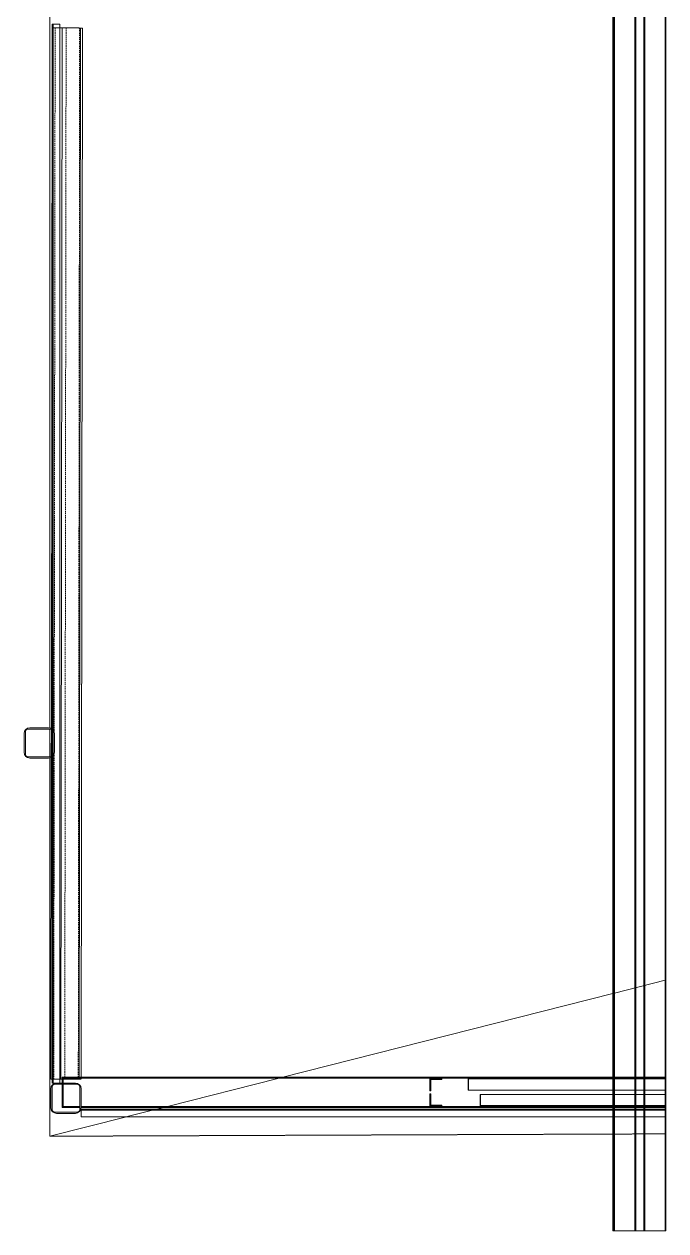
# Model space of a CAD drawing. Header units: centimetres. Extents: x -13617 to -9515, y -261 to 6553.
# Drawn here: x -13131.3 to -12919.4, y 2144 to 2542.3 of the extents above; entities that cross this region are included whole.
import ezdxf

# ---------------------------------------------------------------- set-up
doc = ezdxf.new("R2010")
doc.units = ezdxf.units.CM
for name, pattern in [('_Overhead', [0.47625, 0.3175, -0.15875]), ('_Overhead_2_', [0.47625, 0.3175, -0.15875]), ('Hidden', [0.714375, 0.47625, -0.238125])]:
    doc.linetypes.add(name, pattern=pattern)
for name, color, linetype, lineweight in [('A-FLOR', 7, 'Continuous', 9), ('S-BEAM', 7, 'Continuous', 9), ('S-COLS', 7, 'Continuous', 9)]:
    doc.layers.add(name, color=color, linetype=linetype, lineweight=lineweight)

# ---------------------------------------------------------------- blocks, each defined once
blk = doc.blocks.new('HSS Rectangular-Column - 100 x 100 mm-1472442-Planta patio maniobras')
at = {"layer": 'S-COLS', "color": 253, "true_color": 0xaaaaaa}
for p, q in [((3.65, 4.6), (-3.65, 4.6)), ((-3.1, 5), (-2.2, 5)), ((-3.1, 5), (3.09, 5)), ((-2.06, 5), (-1.88, 5)), ((-5, -3.1), (-5, 3.09)), ((-4.6, 3.65), (-4.6, -3.65)), ((4.6, -3.65), (4.6, 3.65)), ((5, 3.09), (5, -3.1)), ((-3.65, -4.6), (3.65, -4.6)), ((3.09, -5), (-3.1, -5))]:
    blk.add_line(p, q, dxfattribs=at)
for centre, radius, start, end in [((-3.1, 3.09), 1.9, 90, 180), ((-3.65, 3.65), 0.952, 90, 180), ((3.09, 3.09), 1.91, 360, 90), ((3.65, 3.65), 0.953, 360, 90), ((-3.1, -3.1), 1.91, 180, 270), ((-3.65, -3.65), 0.953, 180, 270), ((3.09, -3.1), 1.9, 270, 360), ((3.65, -3.65), 0.952, 270, 0)]:
    blk.add_arc(centre, radius, start, end, dxfattribs=at)
blk = doc.blocks.new('HSS Rectangular-Column - 100 x 100 mm-V3-Planta patio maniobras')
at = {"layer": 'S-COLS', "color": 253, "true_color": 0xaaaaaa}
for p, q in [((3.6475, 4.6), (-3.6475, 4.6)), ((-3.095, 5), (3.095, 5)), ((-5, -3.095), (-5, 3.095)), ((-4.6, 3.6475), (-4.6, -3.6475)), ((4.6, -3.6475), (4.6, 3.6475)), ((5, 3.095), (5, -3.095)), ((-3.6475, -4.6), (3.6475, -4.6)), ((3.095, -5), (-3.095, -5))]:
    blk.add_line(p, q, dxfattribs=at)
for centre, radius, start, end in [((-3.095, 3.095), 1.905, 90, 180), ((-3.6475, 3.6475), 0.9525, 90, 180), ((3.095, 3.095), 1.905, 360, 90), ((3.6475, 3.6475), 0.9525, 360, 90), ((-3.095, -3.095), 1.905, 180, 270), ((-3.6475, -3.6475), 0.9525, 180, 270), ((3.095, -3.095), 1.905, 270, 360), ((3.6475, -3.6475), 0.9525, 270, 0)]:
    blk.add_arc(centre, radius, start, end, dxfattribs=at)
blk = doc.blocks.new('HSS Square - HSS 100mm-1469849-Planta patio maniobras')
at = {"layer": 'S-BEAM', "color": 254, "true_color": 0xcccccc}
for p, q in [((172.79, 5), (-173.46, 5)), ((-173.46, 5), (-173.46, 4.94)), ((-173.46, 5), (-173.46, 4.3)), ((-173.46, 4.94), (-173.46, 4.74)), ((-173.46, 4.74), (-173.46, 4.44)), ((-173.46, 4.44), (-173.46, 4.3)), ((-173.46, 3.92), (-173.46, 4.05)), ((-173.46, 3.92), (-173.46, 4.05)), ((-173.46, 4.03), (-173.46, 3.09)), ((173.09, 5), (172.79, 5)), ((173.31, 5), (173.1, 5)), ((173.46, 4.3), (173.46, 5)), ((173.46, 4.94), (173.46, 5)), ((173.46, 4.3), (173.46, 4.94)), ((173.46, 4.05), (173.46, 3.92)), ((173.46, 4.05), (173.46, 4.02)), ((173.46, 3.09), (173.46, 4.03)), ((173.46, 4.02), (173.46, 3.92)), ((-173.46, 3.9), (-173.46, 3.77)), ((-173.46, 3.77), (-173.46, 3.9)), ((-173.46, 3.77), (-173.46, 3.9)), ((-173.46, 3.76), (-173.46, 3.59)), ((-173.46, 3.59), (-173.46, 3.76)), ((-173.46, 3.59), (-173.46, 3.76)), ((-173.46, 3.57), (-173.46, 3.09)), ((-173.46, 3.09), (-173.46, 3.57)), ((-173.46, 3.09), (-173.46, 3.57)), ((-173.46, 3.09), (-173.46, -0.28)), ((-173.46, -0.28), (-173.46, 3.09)), ((-173.46, -0.28), (-173.46, 3.09)), ((-173.46, 3.09), (-173.46, -0.28)), ((173.46, 3.77), (173.46, 3.9)), ((173.46, 3.9), (173.46, 3.77)), ((173.46, 3.9), (173.46, 3.77)), ((173.46, 3.59), (173.46, 3.76)), ((173.46, 3.76), (173.46, 3.59)), ((173.46, 3.76), (173.46, 3.59)), ((173.46, 3.09), (173.46, 3.57)), ((173.46, 3.57), (173.46, 3.09)), ((173.46, 3.57), (173.46, 3.34)), ((173.46, 3.34), (173.46, 3.09)), ((173.46, 3.09), (173.46, -0.28)), ((173.46, -0.28), (173.46, 3.09)), ((173.46, -0.28), (173.46, 3.09)), ((173.46, 3.09), (173.46, -0.28)), ((-173.46, -0.42), (-173.46, -1.71)), ((-173.46, -1.71), (-173.46, -0.42)), ((-173.46, -1.71), (-173.46, -0.42)), ((-173.46, -0.42), (-173.46, -1.71)), ((-173.46, -1.71), (-173.46, -3.1)), ((-173.46, -3.1), (-173.46, -1.71)), ((-173.46, -3.1), (-173.46, -1.71)), ((-173.46, -1.71), (-173.46, -3.1)), ((-173.46, -3.1), (-173.46, -3.57)), ((-173.46, -3.1), (-173.46, -5)), ((-173.46, -3.57), (-173.46, -3.1)), ((-173.46, -3.57), (-173.46, -3.1)), ((-173.46, -3.59), (-173.46, -3.93)), ((-173.46, -4.05), (-173.46, -3.59)), ((-173.46, -4.05), (-173.46, -3.59)), ((173.46, -0.42), (173.46, -0.99)), ((173.46, -0.99), (173.46, -0.42)), ((173.46, -0.99), (173.46, -0.42)), ((173.46, -0.42), (173.46, -0.99)), ((173.46, -0.99), (173.46, -1.28)), ((173.46, -1.28), (173.46, -0.99)), ((173.46, -1.28), (173.46, -0.99)), ((173.46, -0.99), (173.46, -1.28)), ((173.46, -1.32), (173.46, -1.71)), ((173.46, -1.71), (173.46, -1.32)), ((173.46, -1.71), (173.46, -1.32)), ((173.46, -1.32), (173.46, -1.71)), ((173.46, -1.71), (173.46, -3.1)), ((173.46, -3.1), (173.46, -1.71)), ((173.46, -3.1), (173.46, -1.71)), ((173.46, -1.71), (173.46, -3.1)), ((173.46, -5), (173.46, -3.1)), ((173.46, -3.57), (173.46, -3.1)), ((173.46, -3.1), (173.46, -3.57)), ((173.46, -3.1), (173.46, -3.57)), ((173.46, -3.93), (173.46, -3.59)), ((173.46, -3.59), (173.46, -4.05)), ((173.46, -3.59), (173.46, -4.05)), ((-173.46, -4.05), (-173.46, -5)), ((-173.46, -5), (57.75, -5)), ((58, -5), (67.02, -5)), ((67.27, -5), (173.46, -5)), ((173.46, -5), (173.46, -4.05))]:
    blk.add_line(p, q, dxfattribs=at)
at = {"layer": 'S-BEAM', "color": 254, "linetype": 'Hidden', "true_color": 0xcccccc}
for p, q in [((172.79, 4.05), (-173.46, 4.05)), ((173.09, 4.05), (172.79, 4.05)), ((173.28, 4.05), (173.1, 4.05)), ((173.46, 4.05), (173.32, 4.05)), ((59.19, -4.05), (-173.46, -4.05)), ((173.46, -4.05), (65.85, -4.05))]:
    blk.add_line(p, q, dxfattribs=at)
blk = doc.blocks.new('M_L Equal Angles - 25 x 25 mm-1471655-Planta patio maniobras')
at = {"layer": 'S-BEAM', "color": 254, "true_color": 0xcccccc}
for p, q in [((-174.74, 1.36), (-174.74, 1.2)), ((-174.74, 1.2), (-174.74, 1.36)), ((-174.74, 1.36), (-173.46, 1.36)), ((-174.74, 1.36), (-173.46, 1.36)), ((-174.74, 1.2), (-174.74, 1.06)), ((-174.74, 1.06), (-174.74, 1.04)), ((-174.74, 1.04), (-173.46, 1.04)), ((-174.74, 0.41), (-174.74, 1.04)), ((-174.74, 0.86), (-174.74, -0.09)), ((-174.74, -0.09), (-174.74, 0.41)), ((-173.46, 1.36), (-67, 1.36)), ((-173.46, 1.36), (-67, 1.36)), ((-173.46, 1.04), (-66.68, 1.04)), ((-66.81, 1.36), (-58.2, 1.36)), ((-66.81, 1.36), (-58.2, 1.36)), ((-58.32, 1.04), (65.31, 1.04)), ((-58, 1.36), (173.46, 1.36)), ((-58, 1.36), (173.46, 1.36)), ((65.37, 1.04), (173.46, 1.04)), ((173.46, 1.36), (174.72, 1.36)), ((173.46, 1.36), (174.72, 1.36)), ((173.46, 1.04), (174.72, 1.04)), ((174.72, 1.36), (174.72, 1.2)), ((174.72, 1.2), (174.72, 1.36)), ((174.72, 1.04), (174.72, 1.2)), ((174.72, 1.04), (174.72, 0.72)), ((174.72, -0.98), (174.72, 0.86)), ((174.72, 0.72), (174.72, 0.41)), ((174.72, 0.41), (174.72, -0.98)), ((-174.74, -0.09), (-174.74, -0.98)), ((-174.74, -0.98), (-174.74, -0.09)), ((-174.74, -0.98), (-174.74, -1.14)), ((-174.74, -1.14), (-173.46, -1.14)), ((-173.46, -1.14), (-174.74, -1.14)), ((-173.46, -1.14), (173.46, -1.14)), ((173.46, -1.14), (-173.46, -1.14)), ((173.46, -1.14), (174.72, -1.14)), ((174.72, -1.14), (173.46, -1.14)), ((174.72, -1.14), (174.72, -0.98))]:
    blk.add_line(p, q, dxfattribs=at)
at = {"layer": 'S-BEAM', "color": 254, "linetype": 'Hidden', "true_color": 0xcccccc}
for p, q in [((-174.74, 1.04), (-173.46, 1.04)), ((-173.46, 1.04), (-66.68, 1.04)), ((-58.32, 1.04), (65.31, 1.04)), ((65.37, 1.04), (173.46, 1.04)), ((173.46, 1.04), (174.72, 1.04))]:
    blk.add_line(p, q, dxfattribs=at)
blk = doc.blocks.new('M_L Equal Angles - 25 x 25 mm-V6-Planta patio maniobras')
at = {"layer": 'S-BEAM', "color": 254, "true_color": 0xcccccc}
for p, q in [((-174.74, 1.36), (-174.74, 1.2)), ((-174.74, 1.2), (-174.74, 1.36)), ((-174.74, 1.36), (-173.46, 1.36)), ((-174.74, 1.36), (-173.46, 1.36)), ((-174.74, 1.2), (-174.74, 1.04)), ((-174.74, 1.04), (-173.46, 1.04)), ((-174.74, 0.41), (-174.74, 1.04)), ((-174.74, 0.86), (-174.74, -0.09)), ((-174.74, -0.09), (-174.74, 0.41)), ((-173.46, 1.36), (-67, 1.36)), ((-173.46, 1.36), (-67, 1.36)), ((-173.46, 1.04), (-66.68, 1.04)), ((-66.81, 1.36), (-58.2, 1.36)), ((-66.81, 1.36), (-58.2, 1.36)), ((-58.32, 1.04), (65.31, 1.04)), ((-58, 1.36), (173.46, 1.36)), ((-58, 1.36), (173.46, 1.36)), ((65.37, 1.04), (173.46, 1.04)), ((173.46, 1.36), (174.72, 1.36)), ((173.46, 1.36), (174.72, 1.36)), ((173.46, 1.04), (174.72, 1.04)), ((174.72, 1.36), (174.72, 1.2)), ((174.72, 1.2), (174.72, 1.36)), ((174.72, 1.04), (174.72, 1.2)), ((174.72, 1.04), (174.72, 0.41)), ((174.72, -0.98), (174.72, 0.86)), ((174.72, 0.41), (174.72, -0.98)), ((-174.74, -0.09), (-174.74, -0.98)), ((-174.74, -0.98), (-174.74, -0.09)), ((-174.74, -0.98), (-174.74, -1.14)), ((-174.74, -1.14), (-173.46, -1.14)), ((-173.46, -1.14), (-174.74, -1.14)), ((-173.46, -1.14), (173.46, -1.14)), ((173.46, -1.14), (-173.46, -1.14)), ((173.46, -1.14), (174.72, -1.14)), ((174.72, -1.14), (173.46, -1.14)), ((174.72, -1.14), (174.72, -0.98))]:
    blk.add_line(p, q, dxfattribs=at)
at = {"layer": 'S-BEAM', "color": 254, "linetype": 'Hidden', "true_color": 0xcccccc}
for p, q in [((-174.74, 1.04), (-173.46, 1.04)), ((-173.46, 1.04), (-66.68, 1.04)), ((-58.32, 1.04), (65.31, 1.04)), ((65.37, 1.04), (173.46, 1.04)), ((173.46, 1.04), (174.72, 1.04))]:
    blk.add_line(p, q, dxfattribs=at)
blk = doc.blocks.new('C Shapes - C8x16-1859422-Planta patio maniobras')
at = {"layer": 'S-BEAM', "color": 254, "true_color": 0xcccccc}
for p, q in [((-173.46, 1.71), (-173.46, -4.29)), ((-173.46, 0.42), (-173.46, 1.71)), ((-173.46, 1.71), (173.46, 1.71)), ((173.46, 1.71), (-173.46, 1.71)), ((-173.46, 0.28), (-173.46, 0.42)), ((-173.46, 0.38), (-173.46, 0.42)), ((-173.46, -0.1), (-173.46, 0.38)), ((-173.46, -0.36), (-173.46, 0.28)), ((-173.46, -4.03), (-173.46, 0.28)), ((173.46, 1.71), (173.46, 0.42)), ((173.46, -4.29), (173.46, 1.71)), ((173.46, 0.42), (173.46, -0.65)), ((173.46, 0.42), (173.46, -0.65)), ((173.46, 0.28), (173.46, -4.03)), ((-173.46, -0.65), (-173.46, -0.1)), ((-173.46, -0.65), (-173.46, -0.36)), ((-173.46, -3.76), (-173.46, -0.65)), ((-173.46, -0.65), (-173.46, -3.76)), ((-173.46, -3.76), (-173.46, -3.9)), ((-173.46, -3.76), (-173.46, -4.29)), ((-173.46, -3.9), (-173.46, -4.22)), ((173.46, -3.76), (173.46, -0.65)), ((173.46, -0.65), (173.46, -3.76)), ((173.46, -4.29), (173.46, -3.76)), ((173.46, -4.29), (173.46, -3.76)), ((-173.46, -4.22), (-173.46, -4.29)), ((173.46, -4.29), (-173.46, -4.29)), ((173.46, -4.29), (-173.46, -4.29)), ((173.46, -4.29), (-173.46, -4.29))]:
    blk.add_line(p, q, dxfattribs=at)
at = {"layer": 'S-BEAM', "color": 254, "linetype": 'Hidden', "true_color": 0xcccccc}
blk.add_line((-173.46, 0.42), (173.46, 0.42), dxfattribs=at)
blk = doc.blocks.new('M_L Equal Angles - 25 x 25 mm-1473167-Planta patio maniobras')
at = {"layer": 'S-BEAM', "color": 254, "true_color": 0xcccccc}
for p, q in [((-158.93, 1.36), (-158.93, 1.2)), ((-158.93, 1.2), (-158.93, 1.36)), ((-158.93, 1.36), (16.68, 1.36)), ((-158.93, 1.36), (16.68, 1.36)), ((-158.93, 1.2), (-158.93, 1.04)), ((-158.93, 1.04), (16.68, 1.04)), ((-158.93, 1.04), (-158.93, -0.98)), ((-158.93, 0.41), (-158.93, 1.04)), ((-158.93, -0.98), (-158.93, 0.41)), ((16.68, 1.36), (17.02, 1.36)), ((16.68, 1.36), (17.02, 1.36)), ((16.68, 1.04), (17.02, 1.04)), ((17.02, 1.36), (17.25, 1.36)), ((17.02, 1.36), (17.25, 1.36)), ((17.02, 1.04), (17.25, 1.04)), ((17.25, 1.36), (33.92, 1.36)), ((17.25, 1.36), (33.92, 1.36)), ((17.25, 1.04), (33.92, 1.04)), ((33.92, 1.36), (34.05, 1.36)), ((33.92, 1.36), (34.05, 1.36)), ((33.92, 1.04), (34.05, 1.04)), ((-158.93, -0.98), (-158.93, -1.14)), ((-158.93, -1.14), (16.68, -1.14)), ((16.68, -1.14), (-158.93, -1.14)), ((16.68, -1.14), (17.02, -1.14)), ((17.02, -1.14), (16.68, -1.14)), ((17.02, -1.14), (17.25, -1.14)), ((17.25, -1.14), (17.02, -1.14)), ((17.25, -1.14), (33.92, -1.14)), ((33.92, -1.14), (17.25, -1.14)), ((33.92, -1.14), (34.05, -1.14)), ((34.05, -1.14), (33.92, -1.14))]:
    blk.add_line(p, q, dxfattribs=at)
at = {"layer": 'S-BEAM', "color": 254, "linetype": 'Hidden', "true_color": 0xcccccc}
for p, q in [((-158.93, 1.04), (16.68, 1.04)), ((16.68, 1.04), (17.02, 1.04)), ((17.02, 1.04), (17.25, 1.04)), ((17.25, 1.04), (33.92, 1.04)), ((33.92, 1.04), (34.05, 1.04))]:
    blk.add_line(p, q, dxfattribs=at)
blk = doc.blocks.new('M_L Equal Angles - 25 x 25 mm-V11-Planta patio maniobras')
at = {"layer": 'S-BEAM', "color": 254, "true_color": 0xcccccc}
for p, q in [((-158.93, 1.36), (-158.93, 1.2)), ((-158.93, 1.2), (-158.93, 1.36)), ((-158.93, 1.36), (16.68, 1.36)), ((-158.93, 1.36), (16.68, 1.36)), ((-158.93, 1.2), (-158.93, 1.04)), ((-158.93, 1.04), (16.68, 1.04)), ((-158.93, 1.04), (-158.93, -0.98)), ((-158.93, 0.41), (-158.93, 1.04)), ((-158.93, -0.98), (-158.93, 0.41)), ((16.68, 1.36), (17.02, 1.36)), ((16.68, 1.36), (17.02, 1.36)), ((16.68, 1.04), (17.02, 1.04)), ((17.02, 1.36), (17.25, 1.36)), ((17.02, 1.36), (17.25, 1.36)), ((17.02, 1.04), (17.25, 1.04)), ((17.25, 1.36), (33.92, 1.36)), ((17.25, 1.36), (33.92, 1.36)), ((17.25, 1.04), (33.92, 1.04)), ((33.92, 1.36), (34.05, 1.36)), ((33.92, 1.36), (34.05, 1.36)), ((33.92, 1.04), (34.05, 1.04)), ((-158.93, -0.98), (-158.93, -1.14)), ((-158.93, -1.14), (16.68, -1.14)), ((16.68, -1.14), (-158.93, -1.14)), ((16.68, -1.14), (17.02, -1.14)), ((17.02, -1.14), (16.68, -1.14)), ((17.02, -1.14), (17.25, -1.14)), ((17.25, -1.14), (17.02, -1.14)), ((17.25, -1.14), (33.92, -1.14)), ((33.92, -1.14), (17.25, -1.14)), ((33.92, -1.14), (34.05, -1.14)), ((34.05, -1.14), (33.92, -1.14))]:
    blk.add_line(p, q, dxfattribs=at)
at = {"layer": 'S-BEAM', "color": 254, "linetype": 'Hidden', "true_color": 0xcccccc}
for p, q in [((-158.93, 1.04), (16.68, 1.04)), ((16.68, 1.04), (17.02, 1.04)), ((17.02, 1.04), (17.25, 1.04)), ((17.25, 1.04), (33.92, 1.04)), ((33.92, 1.04), (34.05, 1.04))]:
    blk.add_line(p, q, dxfattribs=at)
blk = doc.blocks.new('RVR_CERCHA_C01 - RVR_CERCHA_C01-1649010-Planta patio maniobras')
at = {"layer": 'S-BEAM', "color": 254, "true_color": 0xcccccc}
for p, q in [((402.22, 5), (402.35, 5)), ((402.22, 5), (402.35, 5)), ((402.22, 5), (402.35, 5)), ((402.35, 5), (402.22, 5)), ((402.22, 4.7), (402.35, 4.7)), ((402.35, 4.7), (402.22, 4.7)), ((402.22, 4.7), (402.35, 4.7)), ((402.22, 4.7), (402.35, 4.7)), ((402.35, 4.7), (402.22, 4.7)), ((402.35, 4.7), (402.22, 4.7)), ((402.35, 4.4), (402.22, 4.4)), ((402.35, 4.4), (402.22, 4.4)), ((402.35, 5), (419.02, 5)), ((402.35, 5), (419.02, 5)), ((402.35, 5), (419.02, 5)), ((419.02, 5), (402.35, 5)), ((402.35, 4.7), (419.02, 4.7)), ((419.02, 4.7), (402.35, 4.7)), ((402.35, 4.7), (419.02, 4.7)), ((402.35, 4.7), (419.02, 4.7)), ((419.02, 4.7), (402.35, 4.7)), ((419.02, 4.7), (402.35, 4.7)), ((419.02, 4.4), (402.35, 4.4)), ((419.02, 4.4), (402.35, 4.4)), ((419.02, 5), (419.25, 5)), ((419.02, 5), (419.25, 5)), ((419.02, 5), (419.25, 5)), ((419.25, 5), (419.02, 5)), ((419.02, 4.7), (419.25, 4.7)), ((419.25, 4.7), (419.02, 4.7)), ((419.02, 4.7), (419.25, 4.7)), ((419.02, 4.7), (419.25, 4.7)), ((419.25, 4.7), (419.02, 4.7)), ((419.25, 4.7), (419.02, 4.7)), ((419.25, 4.4), (419.02, 4.4)), ((419.25, 4.4), (419.02, 4.4)), ((419.25, 5), (419.59, 5)), ((419.25, 5), (419.59, 5)), ((419.25, 5), (419.59, 5)), ((419.59, 5), (419.25, 5)), ((419.25, 4.7), (419.59, 4.7)), ((419.59, 4.7), (419.25, 4.7)), ((419.25, 4.7), (419.59, 4.7)), ((419.25, 4.7), (419.59, 4.7)), ((419.59, 4.7), (419.25, 4.7)), ((419.59, 4.7), (419.25, 4.7)), ((419.59, 4.4), (419.25, 4.4)), ((419.59, 4.4), (419.25, 4.4)), ((419.59, 5), (595.2, 5)), ((419.59, 5), (595.2, 5)), ((419.59, 5), (595.2, 5)), ((595.2, 5), (419.59, 5)), ((419.59, 4.7), (463.42, 4.7)), ((462.11, 4.7), (419.59, 4.7)), ((419.59, 4.7), (595.22, 4.7)), ((419.59, 4.7), (453.95, 4.7)), ((463.42, 4.7), (419.59, 4.7)), ((463.42, 4.7), (419.59, 4.7)), ((463.32, 4.4), (419.59, 4.4)), ((462.11, 4.4), (419.59, 4.4)), ((453.95, 4.7), (463.42, 4.7)), ((463.42, 4.7), (462.11, 4.7)), ((462.11, 4.7), (462.11, 4.4)), ((462.11, 4.4), (463.32, 4.4)), ((463.32, 4.4), (463.32, 0.7)), ((463.42, 0.7), (463.42, 4.7)), ((463.42, 4.7), (595.22, 4.7)), ((595.22, 4.7), (463.42, 4.7)), ((595.22, 4.7), (463.42, 4.7)), ((476.06, 4.5), (478.06, 4.5)), ((476.06, 4.2), (476.06, 4.5)), ((476.06, 4.5), (476.06, 4.2)), ((478.06, 4.5), (476.06, 4.5)), ((478.06, 4.2), (476.06, 4.2)), ((476.06, 4.2), (478.06, 4.2)), ((478.06, 4.5), (478.06, 4.2)), ((480.06, 4.5), (478.06, 4.5)), ((478.06, 4.5), (480.06, 4.5)), ((478.06, 4.2), (479.76, 4.2)), ((479.76, 4.2), (478.06, 4.2)), ((479.76, 4.2), (479.76, 0.5)), ((479.76, 0.5), (479.76, 4.2)), ((480.06, 0.5), (480.06, 4.5)), ((480.06, 4.5), (480.06, 0.5)), ((595.6, 5), (596.47, 5)), ((595.6, 5), (601.51, 5)), ((595.6, 5), (596.47, 5)), ((596.47, 5), (595.6, 5)), ((595.6, 4.7), (601.47, 4.7)), ((595.6, 4.7), (596.47, 4.7)), ((596.47, 4.7), (595.6, 4.7)), ((596.47, 4.7), (595.6, 4.7)), ((596.47, 5), (600.8, 5)), ((596.47, 5), (601.47, 5)), ((601.47, 5), (596.47, 5)), ((596.47, 4.7), (596.47, 5)), ((596.47, 5), (601.47, 5)), ((601.47, 5), (596.47, 5)), ((596.47, 5), (596.47, 4.7)), ((596.47, 4.7), (600.8, 4.7)), ((601.46, 4.7), (596.47, 4.7)), ((601.46, 4.7), (596.47, 4.7)), ((601.17, 4.7), (596.47, 4.7)), ((596.47, 4.7), (601.17, 4.7)), ((600.8, 4.72), (600.8, 5)), ((600.8, 5), (601.47, 5)), ((601.46, 4.7), (600.8, 4.7)), ((601.17, 4.7), (601.17, -2.66)), ((601.17, -2.66), (601.17, 4.69)), ((601.47, 5), (601.47, -2.66)), ((601.47, 5), (601.47, 4.7)), ((601.47, 5), (601.47, -2.66)), ((601.47, -2.66), (601.47, 5)), ((601.47, -2.66), (601.47, 4.7)), ((601.47, 4.7), (601.47, -2.66)), ((601.51, 5), (601.51, -2.66)), ((402.35, 0.7), (402.22, 0.7)), ((402.35, 0.7), (402.22, 0.7)), ((419.02, 0.7), (402.35, 0.7)), ((419.02, 0.7), (402.35, 0.7)), ((419.25, 0.7), (419.02, 0.7)), ((419.25, 0.7), (419.02, 0.7)), ((419.59, 0.7), (419.25, 0.7)), ((419.59, 0.7), (419.25, 0.7)), ((463.32, 0.7), (419.59, 0.7)), ((463.32, 0.7), (419.59, 0.7)), ((463.32, 0.7), (463.42, 0.7)), ((479.76, 0.5), (480.06, 0.5)), ((480.06, 0.5), (479.76, 0.5)), ((402.35, -0.7), (402.22, -0.7)), ((402.35, -0.7), (402.22, -0.7)), ((419.02, -0.7), (402.35, -0.7)), ((419.02, -0.7), (402.35, -0.7)), ((419.25, -0.7), (419.02, -0.7)), ((419.25, -0.7), (419.02, -0.7)), ((419.59, -0.7), (419.25, -0.7)), ((419.59, -0.7), (419.25, -0.7)), ((467.36, -0.7), (419.59, -0.7)), ((467.24, -0.7), (419.59, -0.7)), ((467.24, -4.4), (467.24, -0.7)), ((467.24, -0.7), (467.36, -0.7)), ((467.36, -0.7), (467.36, -4.7)), ((480.06, -0.5), (479.76, -0.5)), ((479.76, -0.5), (479.76, -4.2)), ((479.76, -0.5), (480.06, -0.5)), ((479.76, -4.2), (479.76, -0.5)), ((480.06, -4.5), (480.06, -0.5)), ((480.06, -0.5), (480.06, -4.5)), ((601.17, -4.34), (601.17, -3.06)), ((601.17, -3.06), (601.17, -4.34)), ((601.47, -4.34), (601.47, -3.06)), ((601.47, -3.06), (601.47, -4.34)), ((601.47, -3.06), (601.47, -4.34)), ((601.47, -3.06), (601.47, -4.34)), ((601.47, -4.34), (601.47, -3.06)), ((601.51, -3.06), (601.51, -4.34)), ((402.35, -4.4), (402.22, -4.4)), ((402.35, -4.4), (402.22, -4.4)), ((402.22, -4.7), (402.35, -4.7)), ((402.35, -4.7), (402.22, -4.7)), ((402.22, -4.7), (402.35, -4.7)), ((402.22, -4.7), (402.35, -4.7)), ((402.35, -4.7), (402.22, -4.7)), ((402.35, -4.7), (402.22, -4.7)), ((402.35, -5), (402.22, -5)), ((402.22, -5), (402.35, -5)), ((402.35, -5), (402.22, -5)), ((402.35, -5), (402.22, -5)), ((419.02, -4.4), (402.35, -4.4)), ((419.02, -4.4), (402.35, -4.4)), ((402.35, -4.7), (419.02, -4.7)), ((419.02, -4.7), (402.35, -4.7)), ((402.35, -4.7), (419.02, -4.7)), ((402.35, -4.7), (419.02, -4.7)), ((419.02, -4.7), (402.35, -4.7)), ((419.02, -4.7), (402.35, -4.7)), ((419.02, -5), (402.35, -5)), ((402.35, -5), (419.02, -5)), ((419.02, -5), (402.35, -5)), ((419.02, -5), (402.35, -5)), ((419.25, -4.4), (419.02, -4.4)), ((419.25, -4.4), (419.02, -4.4)), ((419.02, -4.7), (419.25, -4.7)), ((419.25, -4.7), (419.02, -4.7)), ((419.02, -4.7), (419.25, -4.7)), ((419.02, -4.7), (419.25, -4.7)), ((419.25, -4.7), (419.02, -4.7)), ((419.25, -4.7), (419.02, -4.7)), ((419.25, -5), (419.02, -5)), ((419.02, -5), (419.25, -5)), ((419.25, -5), (419.02, -5)), ((419.25, -5), (419.02, -5)), ((419.59, -4.4), (419.25, -4.4)), ((419.59, -4.4), (419.25, -4.4)), ((419.25, -4.7), (419.59, -4.7)), ((419.59, -4.7), (419.25, -4.7)), ((419.25, -4.7), (419.59, -4.7)), ((419.25, -4.7), (419.59, -4.7)), ((419.59, -4.7), (419.25, -4.7)), ((419.59, -4.7), (419.25, -4.7)), ((419.59, -5), (419.25, -5)), ((419.25, -5), (419.59, -5)), ((419.59, -5), (419.25, -5)), ((419.59, -5), (419.25, -5)), ((467.24, -4.4), (419.59, -4.4)), ((465.71, -4.4), (419.59, -4.4)), ((419.59, -4.7), (467.36, -4.7)), ((458.52, -4.7), (419.59, -4.7)), ((419.59, -4.7), (595.9, -4.7)), ((419.59, -4.7), (595.9, -4.7)), ((467.36, -4.7), (419.59, -4.7)), ((467.36, -4.7), (419.59, -4.7)), ((595.9, -5), (419.59, -5)), ((419.59, -5), (595.9, -5)), ((595.9, -5), (419.59, -5)), ((595.9, -5), (419.59, -5)), ((465.71, -4.7), (458.52, -4.7)), ((465.71, -4.7), (465.71, -4.4)), ((465.71, -4.4), (467.24, -4.4)), ((467.19, -4.7), (465.71, -4.7)), ((467.36, -4.7), (467.19, -4.7)), ((595.9, -4.7), (467.36, -4.7)), ((595.9, -4.7), (467.36, -4.7)), ((476.06, -4.5), (476.06, -4.2)), ((476.06, -4.2), (478.06, -4.2)), ((476.06, -4.2), (476.06, -4.5)), ((478.06, -4.2), (476.06, -4.2)), ((478.06, -4.5), (476.06, -4.5)), ((476.06, -4.5), (478.06, -4.5)), ((478.06, -4.2), (478.06, -4.5)), ((479.76, -4.2), (478.06, -4.2)), ((478.06, -4.2), (479.76, -4.2)), ((478.06, -4.5), (480.06, -4.5)), ((480.06, -4.5), (478.06, -4.5)), ((596.16, -4.7), (596.29, -4.7)), ((596.16, -4.7), (596.29, -4.7)), ((596.29, -4.7), (596.16, -4.7)), ((596.29, -4.7), (596.16, -4.7)), ((596.29, -5), (596.16, -5)), ((596.16, -5), (596.29, -5)), ((596.29, -5), (596.16, -5)), ((596.29, -5), (596.16, -5)), ((596.29, -4.7), (596.43, -4.7)), ((596.29, -4.7), (596.43, -4.7)), ((596.43, -4.7), (596.29, -4.7)), ((596.43, -4.7), (596.29, -4.7)), ((596.43, -5), (596.29, -5)), ((596.29, -5), (596.43, -5)), ((596.43, -5), (596.29, -5)), ((596.43, -5), (596.29, -5)), ((596.43, -4.7), (599.83, -4.7)), ((599.83, -5), (596.43, -5)), ((596.47, -4.7), (599.83, -4.7)), ((599.83, -4.7), (596.47, -4.7)), ((599.83, -4.7), (596.47, -4.7)), ((596.47, -5), (596.47, -4.7)), ((596.47, -4.7), (599.83, -4.7)), ((599.83, -4.7), (596.47, -4.7)), ((596.47, -4.7), (596.47, -5)), ((596.47, -5), (599.83, -5)), ((599.83, -5), (596.47, -5)), ((599.83, -5), (596.47, -5)), ((599.83, -5), (596.47, -5)), ((596.47, -5), (599.83, -5)), ((599.83, -4.7), (600.09, -4.7)), ((599.83, -4.7), (600.09, -4.7)), ((600.09, -4.7), (599.83, -4.7)), ((600.09, -4.7), (599.83, -4.7)), ((599.83, -4.7), (600.09, -4.7)), ((600.09, -4.7), (599.83, -4.7)), ((600.09, -5), (599.83, -5)), ((599.83, -5), (600.09, -5)), ((600.09, -5), (599.83, -5)), ((600.09, -5), (599.83, -5)), ((600.09, -5), (599.83, -5)), ((599.83, -5), (600.09, -5)), ((600.09, -4.7), (600.3, -4.7)), ((600.09, -4.7), (600.3, -4.7)), ((600.3, -4.7), (600.09, -4.7)), ((600.3, -4.7), (600.09, -4.7)), ((600.09, -4.7), (600.3, -4.7)), ((600.3, -4.7), (600.09, -4.7)), ((600.3, -5), (600.09, -5)), ((600.09, -5), (600.3, -5)), ((600.3, -5), (600.09, -5)), ((600.3, -5), (600.09, -5)), ((600.3, -5), (600.09, -5)), ((600.09, -5), (600.3, -5)), ((600.3, -4.7), (600.47, -4.7)), ((600.3, -4.7), (600.47, -4.7)), ((600.47, -4.7), (600.3, -4.7)), ((600.47, -4.7), (600.3, -4.7)), ((600.3, -4.7), (600.47, -4.7)), ((600.47, -4.7), (600.3, -4.7)), ((600.47, -5), (600.3, -5)), ((600.3, -5), (600.47, -5)), ((600.47, -5), (600.3, -5)), ((600.47, -5), (600.3, -5)), ((600.47, -5), (600.3, -5)), ((600.3, -5), (600.47, -5)), ((600.61, -4.7), (600.8, -4.7)), ((600.61, -4.7), (601.47, -4.7)), ((601.47, -4.7), (600.61, -4.7)), ((601.47, -4.7), (600.61, -4.7)), ((600.61, -4.7), (601.17, -4.7)), ((601.17, -4.7), (600.61, -4.7)), ((601.51, -5), (600.61, -5)), ((600.61, -5), (600.8, -5)), ((601.47, -5), (600.61, -5)), ((601.47, -5), (600.61, -5)), ((601.47, -5), (600.61, -5)), ((600.61, -5), (601.47, -5)), ((600.8, -4.7), (601.47, -4.7)), ((600.8, -5), (600.8, -4.72)), ((601.47, -5), (600.8, -5)), ((601.17, -4.69), (601.17, -4.34)), ((601.17, -4.34), (601.17, -4.7)), ((601.47, -4.7), (601.47, -4.34)), ((601.47, -4.34), (601.47, -5)), ((601.47, -4.34), (601.47, -4.7)), ((601.47, -4.34), (601.47, -5)), ((601.47, -5), (601.47, -4.34)), ((601.47, -4.7), (601.47, -5)), ((601.51, -4.34), (601.51, -5))]:
    blk.add_line(p, q, dxfattribs=at)
blk = doc.blocks.new('Costanera Perfil Z - Parametrizado - Costanera Perfil Z - Parametrizado-1749004-Planta patio maniobras')
at = {"layer": 'S-BEAM', "color": 254, "true_color": 0xcccccc}
for p, q in [((-8.9, -1312.83), (-8.9, 323.77)), ((-8.63, 323.77), (-8.63, -1312.83)), ((-8.57, 323.77), (-8.57, -1312.83)), ((-8.34, 323.77), (-8.34, -1312.83)), ((-1.6, 323.77), (-1.6, -1312.83)), ((-1.35, 323.77), (-1.35, -1312.83)), ((1.35, 323.77), (1.35, -1312.83)), ((1.6, 323.77), (1.6, -1312.83)), ((8.34, 323.77), (8.34, -1312.83)), ((8.57, 323.77), (8.57, -1312.83)), ((-8.9, -1312.83), (-8.63, -1312.83)), ((-1.35, -1312.83), (-8.9, -1312.83)), ((-8.57, -1312.83), (-8.34, -1312.83)), ((-8.34, -1312.83), (-8.57, -1312.83)), ((-8.57, -1312.83), (-1.6, -1312.83)), ((-1.6, -1312.83), (1.35, -1312.83)), ((1.6, -1312.83), (-1.35, -1312.83)), ((1.35, -1312.83), (8.34, -1312.83)), ((8.34, -1312.83), (1.6, -1312.83)), ((8.34, -1312.83), (8.57, -1312.83)), ((8.63, -1312.83), (8.34, -1312.83)), ((8.34, -1312.83), (8.57, -1312.83)), ((8.57, -1312.83), (8.34, -1312.83))]:
    blk.add_line(p, q, dxfattribs=at)
blk = doc.blocks.new('PQ_RVR_EST-01_ZZ_ZZ_MO_T_A_rvt-1-Planta patio maniobras')
at = {"layer": 'A-FLOR', "color": 254, "linetype": '_Overhead', "true_color": 0xd4d4d4}
for p, q in [((-13122.84, 2309.95), (-13122.84, 3755.75)), ((-13122.84, 3755.75), (-13122.84, 2309.95)), ((-13122.84, 2300.45), (-13122.84, 2309.67)), ((-13122.84, 2309.67), (-13122.84, 2300.45)), ((-13122.84, 2175.26), (-13122.84, 2300.17)), ((-13122.84, 2300.17), (-13122.84, 2175.26)), ((-12936.9, 2175.98), (-13122.84, 2175.26)), ((-13122.84, 2175.26), (-12936.9, 2175.98)), ((-12936.56, 2175.98), (-12936.9, 2175.98)), ((-12936.9, 2175.98), (-12936.56, 2175.98)), ((-12936.33, 2175.98), (-12936.56, 2175.98)), ((-12936.56, 2175.98), (-12936.33, 2175.98)), ((-12919.66, 2176.04), (-12936.33, 2175.98)), ((-12936.33, 2175.98), (-12919.66, 2176.04)), ((-12919.53, 2176.04), (-12919.66, 2176.04)), ((-12919.66, 2176.04), (-12919.53, 2176.04))]:
    blk.add_line(p, q, dxfattribs=at)
at = {"layer": 'S-BEAM', "color": 254, "linetype": '_Overhead', "lineweight": 9, "true_color": 0xd4d4d4}
for name, p in [('Costanera Perfil Z - Parametrizado - Costanera Perfil Z - Parametrizado-1749004-Planta patio maniobras', (-12928, 3456.86)), ('M_L Equal Angles - 25 x 25 mm-1473167-Planta patio maniobras', (-12953.58, 2182.82)), ('M_L Equal Angles - 25 x 25 mm-V11-Planta patio maniobras', (-12953.58, 2182.82))]:
    blk.add_blockref(name, p, dxfattribs=at)
for name, p, rotation in [('HSS Square - HSS 100mm-1469849-Planta patio maniobras', (-13117.28, 2367.56), 269.9271010405409), ('M_L Equal Angles - 25 x 25 mm-1471655-Planta patio maniobras', (-13120.69, 2367.56), 90.00000000000006), ('M_L Equal Angles - 25 x 25 mm-V6-Planta patio maniobras', (-13120.69, 2367.56), 90.00000000000006), ('RVR_CERCHA_C01 - RVR_CERCHA_C01-1649010-Planta patio maniobras', (-12517.31, 2189.76), 180)]:
    blk.add_blockref(name, p, dxfattribs=dict(at, rotation=rotation))
at = {"layer": 'S-BEAM', "color": 254, "linetype": '_Overhead', "lineweight": 9, "true_color": 0xd4d4d4, "extrusion": (0, 0, -1), "rotation": 270.0728989594591}
blk.add_blockref('C Shapes - C8x16-1859422-Planta patio maniobras', (13117.28, 2367.56), dxfattribs=at)
at = {"layer": 'S-COLS', "color": 254, "linetype": '_Overhead', "lineweight": 9, "true_color": 0xd4d4d4}
for name, p in [('HSS Rectangular-Column - 100 x 100 mm-V3-Planta patio maniobras', (-13126.34, 2305.06)), ('HSS Rectangular-Column - 100 x 100 mm-1472442-Planta patio maniobras', (-13117.51, 2187.82))]:
    blk.add_blockref(name, p, dxfattribs=at)
blk = doc.blocks.new('PQ_RVR_ARQ-01_ZZ_ZZ_MO_T_A_rvt-1-Planta patio maniobras')
at = {"layer": 'A-FLOR', "color": 254, "linetype": '_Overhead_2_', "true_color": 0xd4d4d4}
for p, q in [((-13122.84, 2309.95), (-13122.84, 2771.58)), ((-13122.84, 2771.58), (-13122.84, 2309.95)), ((-13122.84, 2300.45), (-13122.84, 2309.67)), ((-13122.84, 2309.67), (-13122.84, 2300.45)), ((-13122.84, 2175.26), (-13122.84, 2300.17)), ((-13122.84, 2300.17), (-13122.84, 2175.26)), ((-12936.9, 2175.98), (-13122.84, 2175.26)), ((-13122.84, 2175.26), (-12936.9, 2175.98)), ((-12936.56, 2175.98), (-12936.9, 2175.98)), ((-12936.9, 2175.98), (-12936.56, 2175.98)), ((-12936.33, 2175.98), (-12936.56, 2175.98)), ((-12936.56, 2175.98), (-12936.33, 2175.98)), ((-12919.66, 2176.04), (-12936.33, 2175.98)), ((-12936.33, 2175.98), (-12919.66, 2176.04)), ((-12919.53, 2176.04), (-12919.66, 2176.04)), ((-12919.66, 2176.04), (-12919.53, 2176.04))]:
    blk.add_line(p, q, dxfattribs=at)
at = {"layer": 'A-FLOR', "color": 253, "lineweight": 18, "true_color": 0xaaaaaa}
for p, q in [((-12919.66, 2226.74), (-12936.33, 2222.52)), ((-12936.33, 2222.52), (-12919.66, 2226.74)), ((-12919.43, 2226.8), (-12919.66, 2226.74)), ((-12919.66, 2226.74), (-12919.43, 2226.8)), ((-12936.9, 2222.37), (-13045.88, 2194.76)), ((-13045.88, 2194.76), (-12936.9, 2222.37)), ((-12936.56, 2222.46), (-12936.9, 2222.37)), ((-12936.9, 2222.37), (-12936.56, 2222.46)), ((-12936.33, 2222.52), (-12936.56, 2222.46)), ((-12936.56, 2222.46), (-12936.33, 2222.52)), ((-13045.88, 2194.76), (-13047.3, 2194.4)), ((-13047.3, 2194.4), (-13045.88, 2194.76)), ((-13047.53, 2194.34), (-13083.94, 2185.12)), ((-13083.94, 2185.12), (-13047.53, 2194.34)), ((-13047.3, 2194.4), (-13047.52, 2194.35)), ((-13047.52, 2194.35), (-13047.3, 2194.4)), ((-13088.94, 2183.85), (-13096.88, 2181.84)), ((-13096.88, 2181.84), (-13088.94, 2183.85)), ((-13088.3, 2184.02), (-13088.88, 2183.87)), ((-13088.88, 2183.87), (-13088.3, 2184.02)), ((-13087.64, 2184.18), (-13088.26, 2184.02)), ((-13088.26, 2184.02), (-13087.64, 2184.18)), ((-13085.35, 2184.76), (-13087.64, 2184.18)), ((-13087.64, 2184.18), (-13085.35, 2184.76)), ((-13084.17, 2185.06), (-13085.35, 2184.76)), ((-13085.35, 2184.76), (-13084.17, 2185.06)), ((-13097.49, 2181.69), (-13122.84, 2175.26)), ((-13122.84, 2175.26), (-13097.49, 2181.69)), ((-13096.9, 2181.84), (-13097.49, 2181.69)), ((-13097.49, 2181.69), (-13096.9, 2181.84))]:
    blk.add_line(p, q, dxfattribs=at)

msp = doc.modelspace()

# ---------------------------------------------------------------- block references
at = {"lineweight": 5}
msp.add_blockref('PQ_RVR_EST-01_ZZ_ZZ_MO_T_A_rvt-1-Planta patio maniobras', (0, 0), dxfattribs=at)

# ---------------------------------------------------------------- next in the draw order: block references
msp.add_blockref('PQ_RVR_ARQ-01_ZZ_ZZ_MO_T_A_rvt-1-Planta patio maniobras', (0, 0), dxfattribs=at)

doc.saveas('drawing.dxf')
